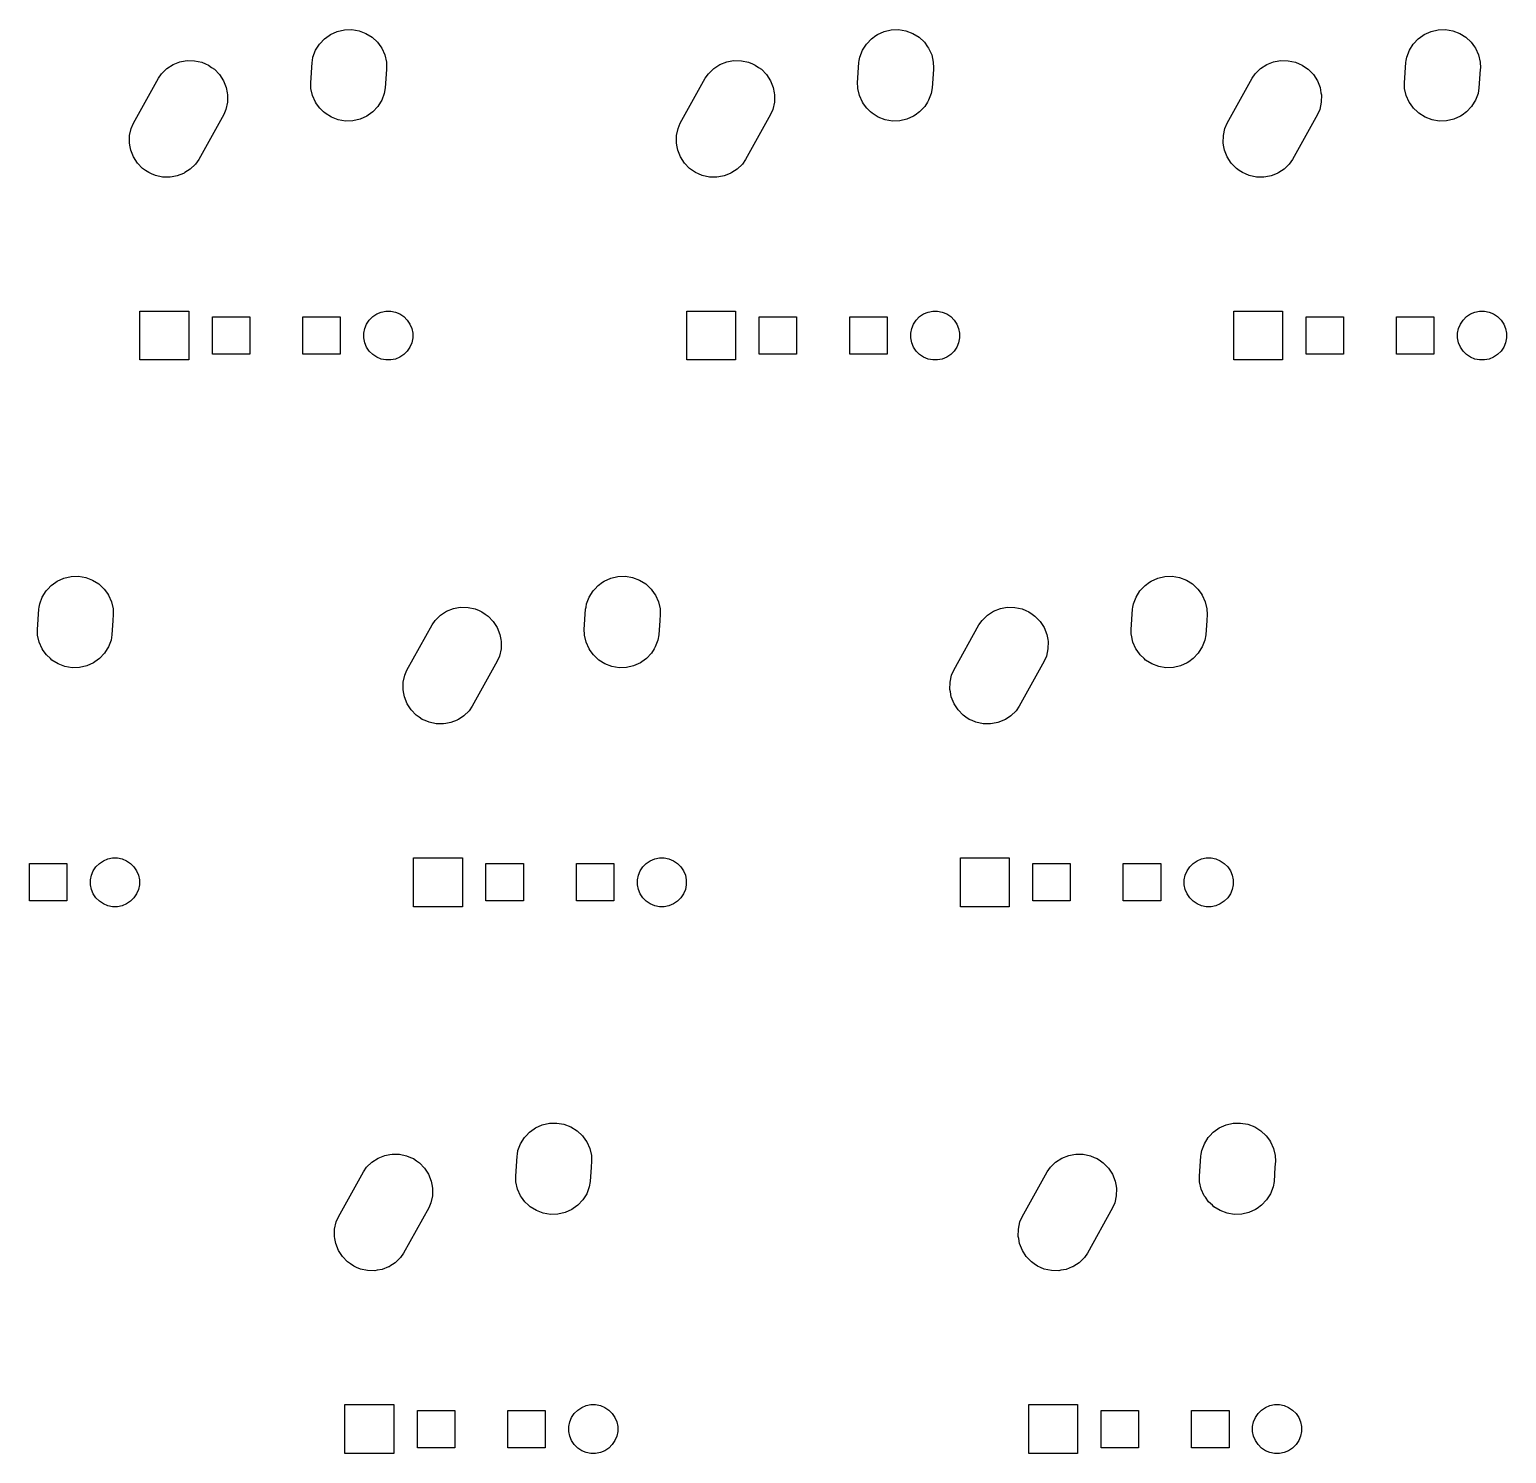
# Model space of a CAD drawing. Extents: x -4 to 377, y -2 to 110.
# Drawn here: x 239.8 to 291.2, y -1.9 to 47.8 of the extents above; entities that cross this region are included whole.
import ezdxf

# ---------------------------------------------------------------- set-up
doc = ezdxf.new("R2010")
doc.units = 0
doc.header["$MEASUREMENT"] = 0
doc.layers.add('BLACK', color=7, linetype='CONTINUOUS')

msp = doc.modelspace()

# ---------------------------------------------------------------- linework, layer by layer
at = {"layer": 'BLACK', "linetype": 'CONTINUOUS'}
for p, q in [((249.887, 47.261), (250.05, 47.4345)), ((250.05, 47.4345), (250.207, 47.5458)), ((250.207, 47.5458), (250.259, 47.5832)), ((250.259, 47.5832), (250.493, 47.6883)), ((250.493, 47.6883), (250.742, 47.7459)), ((250.493, 47.6883), (250.493, 47.6883)), ((250.742, 47.7459), (250.999, 47.7536)), ((250.999, 47.7536), (250.999, 47.7536)), ((250.999, 47.7536), (251.251, 47.7112)), ((251.251, 47.7112), (251.491, 47.6203)), ((251.491, 47.6203), (251.708, 47.4844)), ((251.708, 47.4844), (251.895, 47.3087)), ((268.937, 47.261), (269.1, 47.4345)), ((269.1, 47.4345), (269.257, 47.5458)), ((269.257, 47.5458), (269.309, 47.5832)), ((269.309, 47.5832), (269.543, 47.6883)), ((269.543, 47.6883), (269.792, 47.7459)), ((269.543, 47.6883), (269.543, 47.6883)), ((269.792, 47.7459), (270.049, 47.7536)), ((270.049, 47.7536), (270.049, 47.7536)), ((270.049, 47.7536), (270.301, 47.7112)), ((270.301, 47.7112), (270.541, 47.6203)), ((270.541, 47.6203), (270.758, 47.4844)), ((270.758, 47.4844), (270.945, 47.3087)), ((287.987, 47.261), (288.15, 47.4345)), ((288.15, 47.4345), (288.307, 47.5458)), ((288.307, 47.5458), (288.359, 47.5832)), ((288.359, 47.5832), (288.593, 47.6883)), ((288.593, 47.6883), (288.842, 47.7459)), ((288.593, 47.6883), (288.593, 47.6883)), ((288.842, 47.7459), (289.099, 47.7536)), ((289.099, 47.7536), (289.099, 47.7536)), ((289.099, 47.7536), (289.351, 47.7112)), ((289.351, 47.7112), (289.591, 47.6203)), ((289.591, 47.6203), (289.808, 47.4844)), ((289.808, 47.4844), (289.995, 47.3087)), ((249.648, 46.791), (249.739, 47.0306)), ((249.739, 47.0306), (249.875, 47.2479)), ((249.875, 47.2479), (249.887, 47.261)), ((251.895, 47.3087), (252.006, 47.1525)), ((252.006, 47.1525), (252.044, 47.1)), ((252.044, 47.1), (252.149, 46.8663)), ((252.149, 46.8663), (252.149, 46.8663)), ((252.149, 46.8663), (252.206, 46.6166)), ((268.698, 46.791), (268.789, 47.0306)), ((268.789, 47.0306), (268.925, 47.2479)), ((268.925, 47.2479), (268.937, 47.261)), ((270.945, 47.3087), (271.056, 47.1525)), ((271.056, 47.1525), (271.094, 47.1)), ((271.094, 47.1), (271.199, 46.8663)), ((271.199, 46.8663), (271.199, 46.8663)), ((271.199, 46.8663), (271.256, 46.6166)), ((287.748, 46.791), (287.839, 47.0306)), ((287.839, 47.0306), (287.975, 47.2479)), ((287.975, 47.2479), (287.987, 47.261)), ((289.995, 47.3087), (290.106, 47.1525)), ((290.106, 47.1525), (290.144, 47.1)), ((290.144, 47.1), (290.249, 46.8663)), ((290.249, 46.8663), (290.249, 46.8663)), ((290.249, 46.8663), (290.306, 46.6166)), ((244.373, 46.2155), (244.558, 46.3938)), ((244.558, 46.3938), (244.773, 46.5327)), ((244.773, 46.5327), (245.011, 46.6269)), ((245.011, 46.6269), (245.19, 46.6595)), ((245.19, 46.6595), (245.263, 46.6729)), ((245.263, 46.6729), (245.52, 46.6687)), ((245.52, 46.6687), (245.77, 46.6147)), ((245.77, 46.6147), (245.903, 46.5569)), ((245.903, 46.5569), (246.005, 46.5128)), ((246.005, 46.5128), (246.117, 46.4357)), ((246.117, 46.4357), (246.216, 46.367)), ((246.216, 46.367), (246.216, 46.367)), ((246.216, 46.367), (246.394, 46.1829)), ((249.568, 45.8954), (249.616, 46.6016)), ((249.616, 46.6016), (249.628, 46.6729)), ((249.628, 46.6729), (249.648, 46.791)), ((252.208, 46.3618), (252.164, 45.7184)), ((252.206, 46.6166), (252.212, 46.4246)), ((252.212, 46.4246), (252.208, 46.3618)), ((263.423, 46.2155), (263.608, 46.3938)), ((263.608, 46.3938), (263.823, 46.5327)), ((263.823, 46.5327), (264.061, 46.6269)), ((264.061, 46.6269), (264.24, 46.6595)), ((264.24, 46.6595), (264.313, 46.6729)), ((264.313, 46.6729), (264.57, 46.6687)), ((264.57, 46.6687), (264.82, 46.6147)), ((264.82, 46.6147), (264.953, 46.5569)), ((264.953, 46.5569), (265.055, 46.5128)), ((265.055, 46.5128), (265.167, 46.4357)), ((265.167, 46.4357), (265.266, 46.367)), ((265.266, 46.367), (265.266, 46.367)), ((265.266, 46.367), (265.444, 46.1829)), ((268.618, 45.8954), (268.666, 46.6016)), ((268.666, 46.6016), (268.678, 46.6729)), ((268.678, 46.6729), (268.698, 46.791)), ((271.258, 46.3618), (271.214, 45.7184)), ((271.256, 46.6166), (271.262, 46.4246)), ((271.262, 46.4246), (271.258, 46.3618)), ((282.473, 46.2155), (282.658, 46.3938)), ((282.658, 46.3938), (282.873, 46.5327)), ((282.873, 46.5327), (283.111, 46.6269)), ((283.111, 46.6269), (283.29, 46.6595)), ((283.29, 46.6595), (283.363, 46.6729)), ((283.363, 46.6729), (283.62, 46.6687)), ((283.62, 46.6687), (283.87, 46.6147)), ((283.87, 46.6147), (284.003, 46.5569)), ((284.003, 46.5569), (284.105, 46.5128)), ((284.105, 46.5128), (284.217, 46.4357)), ((284.217, 46.4357), (284.316, 46.367)), ((284.316, 46.367), (284.316, 46.367)), ((284.316, 46.367), (284.494, 46.1829)), ((287.668, 45.8954), (287.716, 46.6016)), ((287.716, 46.6016), (287.728, 46.6729)), ((287.728, 46.6729), (287.748, 46.791)), ((290.308, 46.3618), (290.264, 45.7184)), ((290.306, 46.6166), (290.312, 46.4246)), ((290.312, 46.4246), (290.308, 46.3618)), ((243.391, 44.4859), (244.264, 46.0575)), ((244.264, 46.0575), (244.373, 46.2155)), ((244.373, 46.2155), (244.373, 46.2155)), ((246.394, 46.1829), (246.533, 45.9675)), ((246.533, 45.9675), (246.627, 45.7292)), ((249.573, 45.7292), (249.568, 45.8954)), ((262.441, 44.4859), (263.314, 46.0575)), ((263.314, 46.0575), (263.423, 46.2155)), ((263.423, 46.2155), (263.423, 46.2155)), ((265.444, 46.1829), (265.583, 45.9675)), ((265.583, 45.9675), (265.677, 45.7292)), ((268.623, 45.7292), (268.618, 45.8954)), ((281.491, 44.4859), (282.364, 46.0575)), ((282.364, 46.0575), (282.473, 46.2155)), ((282.473, 46.2155), (282.473, 46.2155)), ((284.494, 46.1829), (284.633, 45.9675)), ((284.633, 45.9675), (284.727, 45.7292)), ((287.673, 45.7292), (287.668, 45.8954)), ((246.627, 45.7292), (246.66, 45.5502)), ((246.66, 45.5502), (246.673, 45.4771)), ((246.673, 45.4771), (246.669, 45.2208)), ((249.574, 45.7034), (249.573, 45.7292)), ((249.631, 45.4537), (249.574, 45.7034)), ((249.736, 45.22), (249.631, 45.4537)), ((252.041, 45.2894), (251.998, 45.22)), ((252.132, 45.529), (252.041, 45.2894)), ((252.164, 45.7184), (252.132, 45.529)), ((265.677, 45.7292), (265.71, 45.5502)), ((265.71, 45.5502), (265.723, 45.4771)), ((265.723, 45.4771), (265.719, 45.2208)), ((268.624, 45.7034), (268.623, 45.7292)), ((268.681, 45.4537), (268.624, 45.7034)), ((268.786, 45.22), (268.681, 45.4537)), ((271.091, 45.2894), (271.048, 45.22)), ((271.182, 45.529), (271.091, 45.2894)), ((271.214, 45.7184), (271.182, 45.529)), ((284.727, 45.7292), (284.76, 45.5502)), ((284.76, 45.5502), (284.773, 45.4771)), ((284.773, 45.4771), (284.769, 45.2208)), ((287.674, 45.7034), (287.673, 45.7292)), ((287.731, 45.4537), (287.674, 45.7034)), ((287.836, 45.22), (287.731, 45.4537)), ((290.141, 45.2894), (290.098, 45.22)), ((290.232, 45.529), (290.141, 45.2894)), ((290.264, 45.7184), (290.232, 45.529)), ((246.539, 44.7941), (245.666, 43.2225)), ((246.615, 44.9703), (246.539, 44.7941)), ((246.669, 45.2208), (246.615, 44.9703)), ((249.774, 45.1675), (249.736, 45.22)), ((249.885, 45.0113), (249.774, 45.1675)), ((250.019, 44.8855), (249.885, 45.0113)), ((250.072, 44.8356), (250.019, 44.8855)), ((250.289, 44.6997), (250.072, 44.8356)), ((251.573, 44.7742), (251.521, 44.7368)), ((251.73, 44.8855), (251.573, 44.7742)), ((251.905, 45.0721), (251.73, 44.8855)), ((251.998, 45.22), (251.905, 45.0721)), ((265.589, 44.7941), (264.716, 43.2225)), ((265.665, 44.9703), (265.589, 44.7941)), ((265.719, 45.2208), (265.665, 44.9703)), ((268.824, 45.1675), (268.786, 45.22)), ((268.935, 45.0113), (268.824, 45.1675)), ((269.069, 44.8855), (268.935, 45.0113)), ((269.122, 44.8356), (269.069, 44.8855)), ((269.339, 44.6997), (269.122, 44.8356)), ((270.623, 44.7742), (270.571, 44.7368)), ((270.78, 44.8855), (270.623, 44.7742)), ((270.955, 45.0721), (270.78, 44.8855)), ((271.048, 45.22), (270.955, 45.0721)), ((284.639, 44.7941), (283.766, 43.2225)), ((284.715, 44.9703), (284.639, 44.7941)), ((284.769, 45.2208), (284.715, 44.9703)), ((287.874, 45.1675), (287.836, 45.22)), ((287.985, 45.0113), (287.874, 45.1675)), ((288.119, 44.8855), (287.985, 45.0113)), ((288.172, 44.8356), (288.119, 44.8855)), ((288.389, 44.6997), (288.172, 44.8356)), ((289.673, 44.7742), (289.621, 44.7368)), ((289.83, 44.8855), (289.673, 44.7742)), ((290.005, 45.0721), (289.83, 44.8855)), ((290.098, 45.22), (290.005, 45.0721)), ((243.261, 44.0592), (243.315, 44.3097)), ((243.315, 44.3097), (243.391, 44.4859)), ((250.529, 44.6088), (250.289, 44.6997)), ((250.781, 44.5664), (250.529, 44.6088)), ((251.038, 44.5741), (250.781, 44.5664)), ((250.781, 44.5664), (250.781, 44.5664)), ((251.287, 44.6317), (251.038, 44.5741)), ((251.521, 44.7368), (251.287, 44.6317)), ((251.287, 44.6317), (251.287, 44.6317)), ((262.311, 44.0592), (262.365, 44.3097)), ((262.365, 44.3097), (262.441, 44.4859)), ((269.579, 44.6088), (269.339, 44.6997)), ((269.831, 44.5664), (269.579, 44.6088)), ((270.088, 44.5741), (269.831, 44.5664)), ((269.831, 44.5664), (269.831, 44.5664)), ((270.337, 44.6317), (270.088, 44.5741)), ((270.571, 44.7368), (270.337, 44.6317)), ((270.337, 44.6317), (270.337, 44.6317)), ((281.361, 44.0592), (281.415, 44.3097)), ((281.415, 44.3097), (281.491, 44.4859)), ((288.629, 44.6088), (288.389, 44.6997)), ((288.881, 44.5664), (288.629, 44.6088)), ((289.138, 44.5741), (288.881, 44.5664)), ((288.881, 44.5664), (288.881, 44.5664)), ((289.387, 44.6317), (289.138, 44.5741)), ((289.621, 44.7368), (289.387, 44.6317)), ((289.387, 44.6317), (289.387, 44.6317)), ((243.257, 43.8029), (243.261, 44.0592)), ((243.27, 43.7298), (243.257, 43.8029)), ((262.307, 43.8029), (262.311, 44.0592)), ((262.32, 43.7298), (262.307, 43.8029)), ((281.357, 43.8029), (281.361, 44.0592)), ((281.37, 43.7298), (281.357, 43.8029)), ((243.303, 43.5508), (243.27, 43.7298)), ((243.397, 43.3125), (243.303, 43.5508)), ((243.536, 43.0971), (243.397, 43.3125)), ((245.666, 43.2225), (245.557, 43.0645)), ((262.353, 43.5508), (262.32, 43.7298)), ((262.447, 43.3125), (262.353, 43.5508)), ((262.586, 43.0971), (262.447, 43.3125)), ((264.716, 43.2225), (264.607, 43.0645)), ((281.403, 43.5508), (281.37, 43.7298)), ((281.497, 43.3125), (281.403, 43.5508)), ((281.636, 43.0971), (281.497, 43.3125)), ((283.766, 43.2225), (283.657, 43.0645)), ((243.714, 42.913), (243.536, 43.0971)), ((243.813, 42.8443), (243.714, 42.913)), ((243.714, 42.913), (243.714, 42.913)), ((243.925, 42.7672), (243.813, 42.8443)), ((244.027, 42.7231), (243.925, 42.7672)), ((244.16, 42.6653), (244.027, 42.7231)), ((245.135, 42.7384), (244.919, 42.6531)), ((245.157, 42.7473), (245.135, 42.7384)), ((245.188, 42.7672), (245.157, 42.7473)), ((245.372, 42.8862), (245.188, 42.7672)), ((245.557, 43.0645), (245.372, 42.8862)), ((245.557, 43.0645), (245.557, 43.0645)), ((262.764, 42.913), (262.586, 43.0971)), ((262.863, 42.8443), (262.764, 42.913)), ((262.764, 42.913), (262.764, 42.913)), ((262.975, 42.7672), (262.863, 42.8443)), ((263.077, 42.7231), (262.975, 42.7672)), ((263.21, 42.6653), (263.077, 42.7231)), ((264.185, 42.7384), (263.969, 42.6531)), ((264.207, 42.7473), (264.185, 42.7384)), ((264.238, 42.7672), (264.207, 42.7473)), ((264.422, 42.8862), (264.238, 42.7672)), ((264.607, 43.0645), (264.422, 42.8862)), ((264.607, 43.0645), (264.607, 43.0645)), ((281.814, 42.913), (281.636, 43.0971)), ((281.913, 42.8443), (281.814, 42.913)), ((281.814, 42.913), (281.814, 42.913)), ((282.025, 42.7672), (281.913, 42.8443)), ((282.127, 42.7231), (282.025, 42.7672)), ((282.26, 42.6653), (282.127, 42.7231)), ((283.235, 42.7384), (283.019, 42.6531)), ((283.257, 42.7473), (283.235, 42.7384)), ((283.288, 42.7672), (283.257, 42.7473)), ((283.472, 42.8862), (283.288, 42.7672)), ((283.657, 43.0645), (283.472, 42.8862)), ((283.657, 43.0645), (283.657, 43.0645)), ((244.41, 42.6113), (244.16, 42.6653)), ((244.667, 42.6071), (244.41, 42.6113)), ((244.74, 42.6205), (244.667, 42.6071)), ((244.919, 42.6531), (244.74, 42.6205)), ((263.46, 42.6113), (263.21, 42.6653)), ((263.717, 42.6071), (263.46, 42.6113)), ((263.79, 42.6205), (263.717, 42.6071)), ((263.969, 42.6531), (263.79, 42.6205)), ((282.51, 42.6113), (282.26, 42.6653)), ((282.767, 42.6071), (282.51, 42.6113)), ((282.84, 42.6205), (282.767, 42.6071)), ((283.019, 42.6531), (282.84, 42.6205)), ((243.619, 36.239), (243.619, 37.941)), ((243.619, 37.941), (245.321, 37.941)), ((245.321, 37.941), (245.321, 36.239)), ((246.144, 36.439), (246.144, 37.741)), ((246.144, 37.741), (247.446, 37.741)), ((247.446, 37.741), (247.446, 36.439)), ((249.294, 36.439), (249.294, 37.741)), ((249.294, 37.741), (250.596, 37.741)), ((250.596, 37.741), (250.596, 36.439)), ((251.516, 37.4931), (251.609, 37.6325)), ((251.609, 37.6325), (251.728, 37.751)), ((251.728, 37.751), (251.867, 37.8441)), ((251.867, 37.8441), (252.022, 37.9083)), ((252.022, 37.9083), (252.186, 37.941)), ((252.186, 37.941), (252.354, 37.941)), ((252.354, 37.941), (252.518, 37.9083)), ((252.518, 37.9083), (252.673, 37.8441)), ((252.673, 37.8441), (252.812, 37.751)), ((252.812, 37.751), (252.931, 37.6325)), ((252.931, 37.6325), (253.024, 37.4931)), ((262.669, 36.239), (262.669, 37.941)), ((262.669, 37.941), (264.371, 37.941)), ((264.371, 37.941), (264.371, 36.239)), ((265.194, 36.439), (265.194, 37.741)), ((265.194, 37.741), (266.496, 37.741)), ((266.496, 37.741), (266.496, 36.439)), ((268.344, 36.439), (268.344, 37.741)), ((268.344, 37.741), (269.646, 37.741)), ((269.646, 37.741), (269.646, 36.439)), ((270.566, 37.4931), (270.659, 37.6325)), ((270.659, 37.6325), (270.778, 37.751)), ((270.778, 37.751), (270.917, 37.8441)), ((270.917, 37.8441), (271.072, 37.9083)), ((271.072, 37.9083), (271.236, 37.941)), ((271.236, 37.941), (271.404, 37.941)), ((271.404, 37.941), (271.568, 37.9083)), ((271.568, 37.9083), (271.723, 37.8441)), ((271.723, 37.8441), (271.862, 37.751)), ((271.862, 37.751), (271.981, 37.6325)), ((271.981, 37.6325), (272.074, 37.4931)), ((281.719, 36.239), (281.719, 37.941)), ((281.719, 37.941), (283.421, 37.941)), ((283.421, 37.941), (283.421, 36.239)), ((284.244, 36.439), (284.244, 37.741)), ((284.244, 37.741), (285.546, 37.741)), ((285.546, 37.741), (285.546, 36.439)), ((287.394, 36.439), (287.394, 37.741)), ((287.394, 37.741), (288.696, 37.741)), ((288.696, 37.741), (288.696, 36.439)), ((289.616, 37.4931), (289.709, 37.6325)), ((289.709, 37.6325), (289.828, 37.751)), ((289.828, 37.751), (289.967, 37.8441)), ((289.967, 37.8441), (290.122, 37.9083)), ((290.122, 37.9083), (290.286, 37.941)), ((290.286, 37.941), (290.454, 37.941)), ((290.454, 37.941), (290.618, 37.9083)), ((290.618, 37.9083), (290.773, 37.8441)), ((290.773, 37.8441), (290.912, 37.751)), ((290.912, 37.751), (291.031, 37.6325)), ((291.031, 37.6325), (291.124, 37.4931)), ((251.419, 37.1738), (251.452, 37.3382)), ((251.419, 37.0062), (251.419, 37.1738)), ((251.452, 37.3382), (251.516, 37.4931)), ((253.024, 37.4931), (253.088, 37.3382)), ((253.088, 37.3382), (253.121, 37.1738)), ((253.121, 37.1738), (253.121, 37.0062)), ((270.469, 37.1738), (270.502, 37.3382)), ((270.469, 37.0062), (270.469, 37.1738)), ((270.502, 37.3382), (270.566, 37.4931)), ((272.074, 37.4931), (272.138, 37.3382)), ((272.138, 37.3382), (272.171, 37.1738)), ((272.171, 37.1738), (272.171, 37.0062)), ((289.519, 37.1738), (289.552, 37.3382)), ((289.519, 37.0062), (289.519, 37.1738)), ((289.552, 37.3382), (289.616, 37.4931)), ((291.124, 37.4931), (291.188, 37.3382)), ((291.188, 37.3382), (291.221, 37.1738)), ((291.221, 37.1738), (291.221, 37.0062)), ((251.452, 36.8418), (251.419, 37.0062)), ((251.516, 36.6869), (251.452, 36.8418)), ((251.609, 36.5475), (251.516, 36.6869)), ((251.728, 36.429), (251.609, 36.5475)), ((252.931, 36.5475), (252.812, 36.429)), ((253.024, 36.6869), (252.931, 36.5475)), ((253.088, 36.8418), (253.024, 36.6869)), ((253.121, 37.0062), (253.088, 36.8418)), ((270.502, 36.8418), (270.469, 37.0062)), ((270.566, 36.6869), (270.502, 36.8418)), ((270.659, 36.5475), (270.566, 36.6869)), ((270.778, 36.429), (270.659, 36.5475)), ((271.981, 36.5475), (271.862, 36.429)), ((272.074, 36.6869), (271.981, 36.5475)), ((272.138, 36.8418), (272.074, 36.6869)), ((272.171, 37.0062), (272.138, 36.8418)), ((289.552, 36.8418), (289.519, 37.0062)), ((289.616, 36.6869), (289.552, 36.8418)), ((289.709, 36.5475), (289.616, 36.6869)), ((289.828, 36.429), (289.709, 36.5475)), ((291.031, 36.5475), (290.912, 36.429)), ((291.124, 36.6869), (291.031, 36.5475)), ((291.188, 36.8418), (291.124, 36.6869)), ((291.221, 37.0062), (291.188, 36.8418)), ((245.321, 36.239), (243.619, 36.239)), ((247.446, 36.439), (246.144, 36.439)), ((250.596, 36.439), (249.294, 36.439)), ((251.867, 36.3359), (251.728, 36.429)), ((252.022, 36.2717), (251.867, 36.3359)), ((252.186, 36.239), (252.022, 36.2717)), ((252.354, 36.239), (252.186, 36.239)), ((252.518, 36.2717), (252.354, 36.239)), ((252.673, 36.3359), (252.518, 36.2717)), ((252.812, 36.429), (252.673, 36.3359)), ((264.371, 36.239), (262.669, 36.239)), ((266.496, 36.439), (265.194, 36.439)), ((269.646, 36.439), (268.344, 36.439)), ((270.917, 36.3359), (270.778, 36.429)), ((271.072, 36.2717), (270.917, 36.3359)), ((271.236, 36.239), (271.072, 36.2717)), ((271.404, 36.239), (271.236, 36.239)), ((271.568, 36.2717), (271.404, 36.239)), ((271.723, 36.3359), (271.568, 36.2717)), ((271.862, 36.429), (271.723, 36.3359)), ((283.421, 36.239), (281.719, 36.239)), ((285.546, 36.439), (284.244, 36.439)), ((288.696, 36.439), (287.394, 36.439)), ((289.967, 36.3359), (289.828, 36.429)), ((290.122, 36.2717), (289.967, 36.3359)), ((290.286, 36.239), (290.122, 36.2717)), ((290.454, 36.239), (290.286, 36.239)), ((290.618, 36.2717), (290.454, 36.239)), ((290.773, 36.3359), (290.618, 36.2717)), ((290.912, 36.429), (290.773, 36.3359)), ((240.412, 28.2587), (240.53, 28.3845)), ((240.53, 28.3845), (240.687, 28.4958)), ((240.687, 28.4958), (240.739, 28.5332)), ((240.739, 28.5332), (240.973, 28.6383)), ((240.973, 28.6383), (241.222, 28.6959)), ((240.973, 28.6383), (240.973, 28.6383)), ((241.222, 28.6959), (241.479, 28.7036)), ((241.479, 28.7036), (241.479, 28.7036)), ((241.479, 28.7036), (241.731, 28.6612)), ((241.731, 28.6612), (241.971, 28.5703)), ((241.971, 28.5703), (242.188, 28.4344)), ((242.188, 28.4344), (242.375, 28.2587)), ((259.462, 28.2587), (259.58, 28.3845)), ((259.58, 28.3845), (259.737, 28.4958)), ((259.737, 28.4958), (259.789, 28.5332)), ((259.789, 28.5332), (260.023, 28.6383)), ((260.023, 28.6383), (260.272, 28.6959)), ((260.023, 28.6383), (260.023, 28.6383)), ((260.272, 28.6959), (260.529, 28.7036)), ((260.529, 28.7036), (260.529, 28.7036)), ((260.529, 28.7036), (260.781, 28.6612)), ((260.781, 28.6612), (261.021, 28.5703)), ((261.021, 28.5703), (261.238, 28.4344)), ((261.238, 28.4344), (261.425, 28.2587)), ((278.512, 28.2587), (278.63, 28.3845)), ((278.63, 28.3845), (278.787, 28.4958)), ((278.787, 28.4958), (278.839, 28.5332)), ((278.839, 28.5332), (279.073, 28.6383)), ((279.073, 28.6383), (279.322, 28.6959)), ((279.073, 28.6383), (279.073, 28.6383)), ((279.322, 28.6959), (279.579, 28.7036)), ((279.579, 28.7036), (279.579, 28.7036)), ((279.579, 28.7036), (279.831, 28.6612)), ((279.831, 28.6612), (280.071, 28.5703)), ((280.071, 28.5703), (280.288, 28.4344)), ((280.288, 28.4344), (280.475, 28.2587)), ((240.128, 27.741), (240.219, 27.9806)), ((240.219, 27.9806), (240.355, 28.1979)), ((240.355, 28.1979), (240.412, 28.2587)), ((242.375, 28.2587), (242.486, 28.1024)), ((242.486, 28.1024), (242.524, 28.05)), ((242.524, 28.05), (242.629, 27.8163)), ((242.629, 27.8163), (242.629, 27.8163)), ((242.629, 27.8163), (242.686, 27.5666)), ((259.178, 27.741), (259.269, 27.9806)), ((259.269, 27.9806), (259.405, 28.1979)), ((259.405, 28.1979), (259.462, 28.2587)), ((261.425, 28.2587), (261.536, 28.1024)), ((261.536, 28.1024), (261.574, 28.05)), ((261.574, 28.05), (261.679, 27.8163)), ((261.679, 27.8163), (261.679, 27.8163)), ((261.679, 27.8163), (261.736, 27.5666)), ((278.228, 27.741), (278.319, 27.9806)), ((278.319, 27.9806), (278.455, 28.1979)), ((278.455, 28.1979), (278.512, 28.2587)), ((280.475, 28.2587), (280.586, 28.1024)), ((280.586, 28.1024), (280.624, 28.05)), ((280.624, 28.05), (280.729, 27.8163)), ((280.729, 27.8163), (280.729, 27.8163)), ((280.729, 27.8163), (280.786, 27.5666)), ((240.048, 26.8454), (240.096, 27.5516)), ((240.096, 27.5516), (240.108, 27.6229)), ((240.108, 27.6229), (240.128, 27.741)), ((242.692, 27.3746), (242.678, 27.1655)), ((242.686, 27.5666), (242.692, 27.3746)), ((253.903, 27.1655), (254.088, 27.3438)), ((254.088, 27.3438), (254.303, 27.4827)), ((254.303, 27.4827), (254.541, 27.5769)), ((254.541, 27.5769), (254.72, 27.6095)), ((254.72, 27.6095), (254.793, 27.6229)), ((254.793, 27.6229), (255.05, 27.6187)), ((255.05, 27.6187), (255.3, 27.5647)), ((255.3, 27.5647), (255.433, 27.5069)), ((255.433, 27.5069), (255.535, 27.4628)), ((255.535, 27.4628), (255.647, 27.3857)), ((255.647, 27.3857), (255.746, 27.317)), ((255.746, 27.317), (255.746, 27.317)), ((255.746, 27.317), (255.924, 27.1329)), ((259.098, 26.8454), (259.146, 27.5516)), ((259.146, 27.5516), (259.158, 27.6229)), ((259.158, 27.6229), (259.178, 27.741)), ((261.742, 27.3746), (261.728, 27.1655)), ((261.736, 27.5666), (261.742, 27.3746)), ((272.953, 27.1655), (273.138, 27.3438)), ((273.138, 27.3438), (273.353, 27.4827)), ((273.353, 27.4827), (273.591, 27.5769)), ((273.591, 27.5769), (273.77, 27.6095)), ((273.77, 27.6095), (273.843, 27.6229)), ((273.843, 27.6229), (274.1, 27.6187)), ((274.1, 27.6187), (274.35, 27.5647)), ((274.35, 27.5647), (274.483, 27.5069)), ((274.483, 27.5069), (274.585, 27.4628)), ((274.585, 27.4628), (274.697, 27.3857)), ((274.697, 27.3857), (274.796, 27.317)), ((274.796, 27.317), (274.796, 27.317)), ((274.796, 27.317), (274.974, 27.1329)), ((278.148, 26.8454), (278.196, 27.5516)), ((278.196, 27.5516), (278.208, 27.6229)), ((278.208, 27.6229), (278.228, 27.741)), ((280.792, 27.3746), (280.778, 27.1655)), ((280.786, 27.5666), (280.792, 27.3746)), ((240.053, 26.6792), (240.048, 26.8454)), ((242.678, 27.1655), (242.644, 26.6684)), ((252.921, 25.4359), (253.794, 27.0075)), ((253.794, 27.0075), (253.903, 27.1655)), ((253.903, 27.1655), (253.903, 27.1655)), ((255.924, 27.1329), (256.063, 26.9175)), ((256.063, 26.9175), (256.157, 26.6792)), ((259.103, 26.6792), (259.098, 26.8454)), ((261.728, 27.1655), (261.694, 26.6684)), ((271.971, 25.4359), (272.844, 27.0075)), ((272.844, 27.0075), (272.953, 27.1655)), ((272.953, 27.1655), (272.953, 27.1655)), ((274.974, 27.1329), (275.113, 26.9175)), ((275.113, 26.9175), (275.207, 26.6792)), ((278.153, 26.6792), (278.148, 26.8454)), ((280.778, 27.1655), (280.744, 26.6684)), ((240.054, 26.6534), (240.053, 26.6792)), ((240.111, 26.4037), (240.054, 26.6534)), ((240.216, 26.17), (240.111, 26.4037)), ((242.521, 26.2394), (242.478, 26.17)), ((242.612, 26.479), (242.521, 26.2394)), ((242.644, 26.6684), (242.612, 26.479)), ((256.157, 26.6792), (256.19, 26.5002)), ((256.19, 26.5002), (256.203, 26.4271)), ((256.203, 26.4271), (256.199, 26.1708)), ((259.104, 26.6534), (259.103, 26.6792)), ((259.161, 26.4037), (259.104, 26.6534)), ((259.266, 26.17), (259.161, 26.4037)), ((261.571, 26.2394), (261.528, 26.17)), ((261.662, 26.479), (261.571, 26.2394)), ((261.694, 26.6684), (261.662, 26.479)), ((275.207, 26.6792), (275.24, 26.5002)), ((275.24, 26.5002), (275.253, 26.4271)), ((275.253, 26.4271), (275.249, 26.1708)), ((278.154, 26.6534), (278.153, 26.6792)), ((278.211, 26.4037), (278.154, 26.6534)), ((278.316, 26.17), (278.211, 26.4037)), ((280.621, 26.2394), (280.578, 26.17)), ((280.712, 26.479), (280.621, 26.2394)), ((280.744, 26.6684), (280.712, 26.479)), ((240.254, 26.1175), (240.216, 26.17)), ((240.365, 25.9613), (240.254, 26.1175)), ((240.499, 25.8355), (240.365, 25.9613)), ((240.552, 25.7856), (240.499, 25.8355)), ((240.769, 25.6497), (240.552, 25.7856)), ((242.053, 25.7242), (242.001, 25.6868)), ((242.21, 25.8355), (242.053, 25.7242)), ((242.385, 26.0221), (242.21, 25.8355)), ((242.478, 26.17), (242.385, 26.0221)), ((256.069, 25.7441), (255.196, 24.1725)), ((256.145, 25.9203), (256.069, 25.7441)), ((256.199, 26.1708), (256.145, 25.9203)), ((259.304, 26.1175), (259.266, 26.17)), ((259.415, 25.9613), (259.304, 26.1175)), ((259.549, 25.8355), (259.415, 25.9613)), ((259.602, 25.7856), (259.549, 25.8355)), ((259.819, 25.6497), (259.602, 25.7856)), ((261.103, 25.7242), (261.051, 25.6868)), ((261.26, 25.8355), (261.103, 25.7242)), ((261.435, 26.0221), (261.26, 25.8355)), ((261.528, 26.17), (261.435, 26.0221)), ((275.119, 25.7441), (274.246, 24.1725)), ((275.195, 25.9203), (275.119, 25.7441)), ((275.249, 26.1708), (275.195, 25.9203)), ((278.354, 26.1175), (278.316, 26.17)), ((278.465, 25.9613), (278.354, 26.1175)), ((278.599, 25.8355), (278.465, 25.9613)), ((278.652, 25.7856), (278.599, 25.8355)), ((278.869, 25.6497), (278.652, 25.7856)), ((280.153, 25.7242), (280.101, 25.6868)), ((280.31, 25.8355), (280.153, 25.7242)), ((280.485, 26.0221), (280.31, 25.8355)), ((280.578, 26.17), (280.485, 26.0221)), ((241.009, 25.5588), (240.769, 25.6497)), ((241.261, 25.5164), (241.009, 25.5588)), ((241.518, 25.5241), (241.261, 25.5164)), ((241.261, 25.5164), (241.261, 25.5164)), ((241.767, 25.5817), (241.518, 25.5241)), ((242.001, 25.6868), (241.767, 25.5817)), ((241.767, 25.5817), (241.767, 25.5817)), ((252.791, 25.0092), (252.845, 25.2597)), ((252.845, 25.2597), (252.921, 25.4359)), ((260.059, 25.5588), (259.819, 25.6497)), ((260.311, 25.5164), (260.059, 25.5588)), ((260.568, 25.5241), (260.311, 25.5164)), ((260.311, 25.5164), (260.311, 25.5164)), ((260.817, 25.5817), (260.568, 25.5241)), ((261.051, 25.6868), (260.817, 25.5817)), ((260.817, 25.5817), (260.817, 25.5817)), ((271.841, 25.0092), (271.895, 25.2597)), ((271.895, 25.2597), (271.971, 25.4359)), ((279.109, 25.5588), (278.869, 25.6497)), ((279.361, 25.5164), (279.109, 25.5588)), ((279.618, 25.5241), (279.361, 25.5164)), ((279.361, 25.5164), (279.361, 25.5164)), ((279.867, 25.5817), (279.618, 25.5241)), ((280.101, 25.6868), (279.867, 25.5817)), ((279.867, 25.5817), (279.867, 25.5817)), ((252.787, 24.7529), (252.791, 25.0092)), ((252.8, 24.6798), (252.787, 24.7529)), ((271.837, 24.7529), (271.841, 25.0092)), ((271.85, 24.6798), (271.837, 24.7529)), ((252.833, 24.5008), (252.8, 24.6798)), ((252.927, 24.2625), (252.833, 24.5008)), ((253.066, 24.0471), (252.927, 24.2625)), ((271.883, 24.5008), (271.85, 24.6798)), ((271.977, 24.2625), (271.883, 24.5008)), ((272.116, 24.0471), (271.977, 24.2625)), ((253.244, 23.863), (253.066, 24.0471)), ((253.343, 23.7943), (253.244, 23.863)), ((253.244, 23.863), (253.244, 23.863)), ((253.455, 23.7172), (253.343, 23.7943)), ((253.557, 23.6731), (253.455, 23.7172)), ((253.69, 23.6153), (253.557, 23.6731)), ((254.665, 23.6884), (254.449, 23.6031)), ((254.687, 23.6973), (254.665, 23.6884)), ((254.718, 23.7172), (254.687, 23.6973)), ((254.902, 23.8362), (254.718, 23.7172)), ((255.087, 24.0145), (254.902, 23.8362)), ((255.196, 24.1725), (255.087, 24.0145)), ((255.087, 24.0145), (255.087, 24.0145)), ((272.294, 23.863), (272.116, 24.0471)), ((272.393, 23.7943), (272.294, 23.863)), ((272.294, 23.863), (272.294, 23.863)), ((272.505, 23.7172), (272.393, 23.7943)), ((272.607, 23.6731), (272.505, 23.7172)), ((272.74, 23.6153), (272.607, 23.6731)), ((273.715, 23.6884), (273.499, 23.6031)), ((273.737, 23.6973), (273.715, 23.6884)), ((273.768, 23.7172), (273.737, 23.6973)), ((273.952, 23.8362), (273.768, 23.7172)), ((274.137, 24.0145), (273.952, 23.8362)), ((274.246, 24.1725), (274.137, 24.0145)), ((274.137, 24.0145), (274.137, 24.0145)), ((253.94, 23.5613), (253.69, 23.6153)), ((254.197, 23.5571), (253.94, 23.5613)), ((254.27, 23.5705), (254.197, 23.5571)), ((254.449, 23.6031), (254.27, 23.5705)), ((272.99, 23.5613), (272.74, 23.6153)), ((273.247, 23.5571), (272.99, 23.5613)), ((273.32, 23.5705), (273.247, 23.5571)), ((273.499, 23.6031), (273.32, 23.5705)), ((239.774, 17.389), (239.774, 18.691)), ((239.774, 18.691), (241.076, 18.691)), ((241.076, 18.691), (241.076, 17.389)), ((241.996, 18.4431), (242.089, 18.5825)), ((242.089, 18.5825), (242.208, 18.701)), ((242.208, 18.701), (242.347, 18.7941)), ((242.347, 18.7941), (242.502, 18.8583)), ((242.502, 18.8583), (242.666, 18.891)), ((242.666, 18.891), (242.834, 18.891)), ((242.834, 18.891), (242.998, 18.8583)), ((242.998, 18.8583), (243.153, 18.7941)), ((243.153, 18.7941), (243.292, 18.701)), ((243.292, 18.701), (243.411, 18.5825)), ((243.411, 18.5825), (243.504, 18.4431)), ((253.149, 17.189), (253.149, 18.891)), ((253.149, 18.891), (254.851, 18.891)), ((254.851, 18.891), (254.851, 17.189)), ((255.674, 17.389), (255.674, 18.691)), ((255.674, 18.691), (256.976, 18.691)), ((256.976, 18.691), (256.976, 17.389)), ((258.824, 17.389), (258.824, 18.691)), ((258.824, 18.691), (260.126, 18.691)), ((260.126, 18.691), (260.126, 17.389)), ((261.046, 18.4431), (261.139, 18.5825)), ((261.139, 18.5825), (261.258, 18.701)), ((261.258, 18.701), (261.397, 18.7941)), ((261.397, 18.7941), (261.552, 18.8583)), ((261.552, 18.8583), (261.716, 18.891)), ((261.716, 18.891), (261.884, 18.891)), ((261.884, 18.891), (262.048, 18.8583)), ((262.048, 18.8583), (262.203, 18.7941)), ((262.203, 18.7941), (262.342, 18.701)), ((262.342, 18.701), (262.461, 18.5825)), ((262.461, 18.5825), (262.554, 18.4431)), ((272.199, 17.189), (272.199, 18.891)), ((272.199, 18.891), (273.901, 18.891)), ((273.901, 18.891), (273.901, 17.189)), ((274.724, 17.389), (274.724, 18.691)), ((274.724, 18.691), (276.026, 18.691)), ((276.026, 18.691), (276.026, 17.389)), ((277.874, 17.389), (277.874, 18.691)), ((277.874, 18.691), (279.176, 18.691)), ((279.176, 18.691), (279.176, 17.389)), ((280.096, 18.4431), (280.189, 18.5825)), ((280.189, 18.5825), (280.308, 18.701)), ((280.308, 18.701), (280.447, 18.7941)), ((280.447, 18.7941), (280.602, 18.8583)), ((280.602, 18.8583), (280.766, 18.891)), ((280.766, 18.891), (280.934, 18.891)), ((280.934, 18.891), (281.098, 18.8583)), ((281.098, 18.8583), (281.253, 18.7941)), ((281.253, 18.7941), (281.392, 18.701)), ((281.392, 18.701), (281.511, 18.5825)), ((281.511, 18.5825), (281.604, 18.4431)), ((241.899, 18.1238), (241.932, 18.2882)), ((241.899, 17.9562), (241.899, 18.1238)), ((241.932, 18.2882), (241.996, 18.4431)), ((243.504, 18.4431), (243.568, 18.2882)), ((243.568, 18.2882), (243.601, 18.1238)), ((243.601, 18.1238), (243.601, 17.9562)), ((260.949, 18.1238), (260.982, 18.2882)), ((260.949, 17.9562), (260.949, 18.1238)), ((260.982, 18.2882), (261.046, 18.4431)), ((262.554, 18.4431), (262.618, 18.2882)), ((262.618, 18.2882), (262.651, 18.1238)), ((262.651, 18.1238), (262.651, 17.9562)), ((279.999, 18.1238), (280.032, 18.2882)), ((279.999, 17.9562), (279.999, 18.1238)), ((280.032, 18.2882), (280.096, 18.4431)), ((281.604, 18.4431), (281.668, 18.2882)), ((281.668, 18.2882), (281.701, 18.1238)), ((281.701, 18.1238), (281.701, 17.9562)), ((241.932, 17.7918), (241.899, 17.9562)), ((241.996, 17.6369), (241.932, 17.7918)), ((242.089, 17.4975), (241.996, 17.6369)), ((242.208, 17.379), (242.089, 17.4975)), ((243.411, 17.4975), (243.292, 17.379)), ((243.504, 17.6369), (243.411, 17.4975)), ((243.568, 17.7918), (243.504, 17.6369)), ((243.601, 17.9562), (243.568, 17.7918)), ((260.982, 17.7918), (260.949, 17.9562)), ((261.046, 17.6369), (260.982, 17.7918)), ((261.139, 17.4975), (261.046, 17.6369)), ((261.258, 17.379), (261.139, 17.4975)), ((262.461, 17.4975), (262.342, 17.379)), ((262.554, 17.6369), (262.461, 17.4975)), ((262.618, 17.7918), (262.554, 17.6369)), ((262.651, 17.9562), (262.618, 17.7918)), ((280.032, 17.7918), (279.999, 17.9562)), ((280.096, 17.6369), (280.032, 17.7918)), ((280.189, 17.4975), (280.096, 17.6369)), ((280.308, 17.379), (280.189, 17.4975)), ((281.511, 17.4975), (281.392, 17.379)), ((281.604, 17.6369), (281.511, 17.4975)), ((281.668, 17.7918), (281.604, 17.6369)), ((281.701, 17.9562), (281.668, 17.7918)), ((241.076, 17.389), (239.774, 17.389)), ((242.347, 17.2859), (242.208, 17.379)), ((242.502, 17.2217), (242.347, 17.2859)), ((242.666, 17.189), (242.502, 17.2217)), ((242.834, 17.189), (242.666, 17.189)), ((242.998, 17.2217), (242.834, 17.189)), ((243.153, 17.2859), (242.998, 17.2217)), ((243.292, 17.379), (243.153, 17.2859)), ((254.851, 17.189), (253.149, 17.189)), ((256.976, 17.389), (255.674, 17.389)), ((260.126, 17.389), (258.824, 17.389)), ((261.397, 17.2859), (261.258, 17.379)), ((261.552, 17.2217), (261.397, 17.2859)), ((261.716, 17.189), (261.552, 17.2217)), ((261.884, 17.189), (261.716, 17.189)), ((262.048, 17.2217), (261.884, 17.189)), ((262.203, 17.2859), (262.048, 17.2217)), ((262.342, 17.379), (262.203, 17.2859)), ((273.901, 17.189), (272.199, 17.189)), ((276.026, 17.389), (274.724, 17.389)), ((279.176, 17.389), (277.874, 17.389)), ((280.447, 17.2859), (280.308, 17.379)), ((280.602, 17.2217), (280.447, 17.2859)), ((280.766, 17.189), (280.602, 17.2217)), ((280.934, 17.189), (280.766, 17.189)), ((281.098, 17.2217), (280.934, 17.189)), ((281.253, 17.2859), (281.098, 17.2217)), ((281.392, 17.379), (281.253, 17.2859)), ((257.072, 9.20871), (257.19, 9.33446)), ((257.19, 9.33446), (257.347, 9.44581)), ((257.347, 9.44581), (257.399, 9.48318)), ((257.399, 9.48318), (257.633, 9.58834)), ((257.633, 9.58834), (257.882, 9.64588)), ((257.633, 9.58834), (257.633, 9.58834)), ((257.882, 9.64588), (258.139, 9.65359)), ((258.139, 9.65359), (258.139, 9.65359)), ((258.139, 9.65359), (258.391, 9.61119)), ((258.391, 9.61119), (258.631, 9.52029)), ((258.631, 9.52029), (258.848, 9.38439)), ((258.848, 9.38439), (259.035, 9.20871)), ((280.892, 9.20871), (281.01, 9.33446)), ((281.01, 9.33446), (281.167, 9.44581)), ((281.167, 9.44581), (281.219, 9.48318)), ((281.219, 9.48318), (281.453, 9.58834)), ((281.453, 9.58834), (281.702, 9.64588)), ((281.453, 9.58834), (281.453, 9.58834)), ((281.702, 9.64588), (281.959, 9.65359)), ((281.959, 9.65359), (281.959, 9.65359)), ((281.959, 9.65359), (282.211, 9.61119)), ((282.211, 9.61119), (282.451, 9.52029)), ((282.451, 9.52029), (282.668, 9.38439)), ((282.668, 9.38439), (282.855, 9.20871)), ((256.788, 8.69098), (256.879, 8.9306)), ((256.879, 8.9306), (257.015, 9.14787)), ((257.015, 9.14787), (257.072, 9.20871)), ((259.035, 9.20871), (259.146, 9.05245)), ((259.146, 9.05245), (259.184, 9.00001)), ((259.184, 9.00001), (259.289, 8.7663)), ((259.289, 8.7663), (259.289, 8.7663)), ((259.289, 8.7663), (259.346, 8.51657)), ((280.608, 8.69098), (280.699, 8.9306)), ((280.699, 8.9306), (280.835, 9.14787)), ((280.835, 9.14787), (280.892, 9.20871)), ((282.855, 9.20871), (282.966, 9.05245)), ((282.966, 9.05245), (283.004, 9.00001)), ((283.004, 9.00001), (283.109, 8.7663)), ((283.109, 8.7663), (283.109, 8.7663)), ((283.109, 8.7663), (283.166, 8.51657)), ((251.513, 8.1155), (251.698, 8.29376)), ((251.698, 8.29376), (251.913, 8.43268)), ((251.913, 8.43268), (252.151, 8.52692)), ((252.151, 8.52692), (252.33, 8.55952)), ((252.33, 8.55952), (252.403, 8.57285)), ((252.403, 8.57285), (252.66, 8.56871)), ((252.66, 8.56871), (252.91, 8.51467)), ((252.91, 8.51467), (253.043, 8.45693)), ((253.043, 8.45693), (253.145, 8.41278)), ((253.145, 8.41278), (253.257, 8.33569)), ((253.257, 8.33569), (253.356, 8.26699)), ((253.356, 8.26699), (253.356, 8.26698)), ((253.356, 8.26698), (253.534, 8.08287)), ((256.708, 7.79539), (256.756, 8.50157)), ((256.756, 8.50157), (256.768, 8.57285)), ((256.768, 8.57285), (256.788, 8.69098)), ((259.352, 8.32461), (259.338, 8.1155)), ((259.346, 8.51657), (259.352, 8.32461)), ((275.333, 8.1155), (275.518, 8.29376)), ((275.518, 8.29376), (275.733, 8.43268)), ((275.733, 8.43268), (275.971, 8.52692)), ((275.971, 8.52692), (276.15, 8.55952)), ((276.15, 8.55952), (276.223, 8.57285)), ((276.223, 8.57285), (276.48, 8.56871)), ((276.48, 8.56871), (276.73, 8.51467)), ((276.73, 8.51467), (276.863, 8.45693)), ((276.863, 8.45693), (276.965, 8.41278)), ((276.965, 8.41278), (277.077, 8.33569)), ((277.077, 8.33569), (277.176, 8.26699)), ((277.176, 8.26699), (277.176, 8.26698)), ((277.176, 8.26698), (277.354, 8.08287)), ((280.528, 7.79539), (280.576, 8.50157)), ((280.576, 8.50157), (280.588, 8.57285)), ((280.588, 8.57285), (280.608, 8.69098)), ((283.172, 8.32461), (283.158, 8.1155)), ((283.166, 8.51657), (283.172, 8.32461)), ((250.531, 6.38591), (251.404, 7.95755)), ((251.404, 7.95755), (251.513, 8.1155)), ((251.513, 8.1155), (251.513, 8.1155)), ((253.534, 8.08287), (253.673, 7.86752)), ((253.673, 7.86752), (253.767, 7.6292)), ((256.713, 7.6292), (256.708, 7.79539)), ((259.338, 8.1155), (259.304, 7.61843)), ((274.351, 6.38591), (275.224, 7.95755)), ((275.224, 7.95755), (275.333, 8.1155)), ((275.333, 8.1155), (275.333, 8.1155)), ((277.354, 8.08287), (277.493, 7.86752)), ((277.493, 7.86752), (277.587, 7.6292)), ((280.533, 7.6292), (280.528, 7.79539)), ((283.158, 8.1155), (283.124, 7.61843)), ((253.767, 7.6292), (253.8, 7.45025)), ((253.8, 7.45025), (253.813, 7.37707)), ((253.813, 7.37707), (253.809, 7.12083)), ((256.714, 7.60343), (256.713, 7.6292)), ((256.771, 7.3537), (256.714, 7.60343)), ((256.876, 7.11999), (256.771, 7.3537)), ((259.272, 7.42902), (259.181, 7.1894)), ((259.304, 7.61843), (259.272, 7.42902)), ((277.587, 7.6292), (277.62, 7.45025)), ((277.62, 7.45025), (277.633, 7.37707)), ((277.633, 7.37707), (277.629, 7.12083)), ((280.534, 7.60343), (280.533, 7.6292)), ((280.591, 7.3537), (280.534, 7.60343)), ((280.696, 7.11999), (280.591, 7.3537)), ((283.092, 7.42902), (283.001, 7.1894)), ((283.124, 7.61843), (283.092, 7.42902)), ((253.679, 6.69409), (252.806, 5.12245)), ((253.755, 6.87032), (253.679, 6.69409)), ((253.809, 7.12083), (253.755, 6.87032)), ((256.914, 7.06755), (256.876, 7.11999)), ((257.025, 6.91129), (256.914, 7.06755)), ((257.159, 6.78554), (257.025, 6.91129)), ((257.212, 6.73561), (257.159, 6.78554)), ((257.429, 6.59971), (257.212, 6.73561)), ((258.87, 6.78554), (258.713, 6.67419)), ((259.045, 6.97213), (258.87, 6.78554)), ((259.138, 7.11999), (259.045, 6.97213)), ((259.181, 7.1894), (259.138, 7.11999)), ((277.499, 6.69409), (276.626, 5.12245)), ((277.575, 6.87032), (277.499, 6.69409)), ((277.629, 7.12083), (277.575, 6.87032)), ((280.734, 7.06755), (280.696, 7.11999)), ((280.845, 6.91129), (280.734, 7.06755)), ((280.979, 6.78554), (280.845, 6.91129)), ((281.032, 6.73561), (280.979, 6.78554)), ((281.249, 6.59971), (281.032, 6.73561)), ((282.69, 6.78554), (282.533, 6.67419)), ((282.865, 6.97213), (282.69, 6.78554)), ((282.958, 7.11999), (282.865, 6.97213)), ((283.001, 7.1894), (282.958, 7.11999)), ((250.401, 5.95917), (250.455, 6.20968)), ((250.455, 6.20968), (250.531, 6.38591)), ((257.669, 6.50881), (257.429, 6.59971)), ((257.921, 6.46641), (257.669, 6.50881)), ((258.178, 6.47412), (257.921, 6.46641)), ((257.921, 6.46641), (257.921, 6.46641)), ((258.427, 6.53166), (258.178, 6.47412)), ((258.661, 6.63682), (258.427, 6.53166)), ((258.427, 6.53166), (258.427, 6.53166)), ((258.713, 6.67419), (258.661, 6.63682)), ((274.221, 5.95917), (274.275, 6.20968)), ((274.275, 6.20968), (274.351, 6.38591)), ((281.489, 6.50881), (281.249, 6.59971)), ((281.741, 6.46641), (281.489, 6.50881)), ((281.998, 6.47412), (281.741, 6.46641)), ((281.741, 6.46641), (281.741, 6.46641)), ((282.247, 6.53166), (281.998, 6.47412)), ((282.481, 6.63682), (282.247, 6.53166)), ((282.247, 6.53166), (282.247, 6.53166)), ((282.533, 6.67419), (282.481, 6.63682)), ((250.397, 5.70293), (250.401, 5.95917)), ((250.41, 5.62975), (250.397, 5.70293)), ((274.217, 5.70293), (274.221, 5.95917)), ((274.23, 5.62975), (274.217, 5.70293)), ((250.443, 5.4508), (250.41, 5.62975)), ((250.537, 5.21248), (250.443, 5.4508)), ((250.676, 4.99713), (250.537, 5.21248)), ((274.263, 5.4508), (274.23, 5.62975)), ((274.357, 5.21248), (274.263, 5.4508)), ((274.496, 4.99713), (274.357, 5.21248)), ((250.854, 4.81302), (250.676, 4.99713)), ((250.854, 4.81301), (250.854, 4.81302)), ((250.953, 4.74431), (250.854, 4.81301)), ((251.065, 4.66721), (250.953, 4.74431)), ((251.167, 4.62307), (251.065, 4.66721)), ((252.275, 4.6384), (252.059, 4.55308)), ((252.297, 4.64732), (252.275, 4.6384)), ((252.328, 4.66721), (252.297, 4.64732)), ((252.512, 4.78624), (252.328, 4.66721)), ((252.697, 4.9645), (252.512, 4.78624)), ((252.806, 5.12245), (252.697, 4.9645)), ((252.697, 4.9645), (252.697, 4.9645)), ((274.674, 4.81302), (274.496, 4.99713)), ((274.674, 4.81301), (274.674, 4.81302)), ((274.773, 4.74431), (274.674, 4.81301)), ((274.885, 4.66721), (274.773, 4.74431)), ((274.987, 4.62307), (274.885, 4.66721)), ((276.095, 4.6384), (275.879, 4.55308)), ((276.117, 4.64732), (276.095, 4.6384)), ((276.148, 4.66721), (276.117, 4.64732)), ((276.332, 4.78624), (276.148, 4.66721)), ((276.517, 4.9645), (276.332, 4.78624)), ((276.626, 5.12245), (276.517, 4.9645)), ((276.517, 4.9645), (276.517, 4.9645)), ((251.3, 4.56533), (251.167, 4.62307)), ((251.55, 4.51129), (251.3, 4.56533)), ((251.807, 4.50715), (251.55, 4.51129)), ((251.88, 4.52048), (251.807, 4.50715)), ((252.059, 4.55308), (251.88, 4.52048)), ((275.12, 4.56533), (274.987, 4.62307)), ((275.37, 4.51129), (275.12, 4.56533)), ((275.627, 4.50715), (275.37, 4.51129)), ((275.7, 4.52048), (275.627, 4.50715)), ((275.879, 4.55308), (275.7, 4.52048)), ((250.759, -1.861), (250.759, -0.159)), ((250.759, -0.159), (252.461, -0.159)), ((252.461, -0.159), (252.461, -1.861)), ((253.284, -1.661), (253.284, -0.359)), ((253.284, -0.359), (254.586, -0.359)), ((254.586, -0.359), (254.586, -1.661)), ((256.434, -1.661), (256.434, -0.359)), ((256.434, -0.359), (257.736, -0.359)), ((257.736, -0.359), (257.736, -1.661)), ((258.656, -0.6069), (258.749, -0.46752)), ((258.749, -0.46752), (258.868, -0.34898)), ((258.868, -0.34898), (259.007, -0.25585)), ((259.007, -0.25585), (259.162, -0.1917)), ((259.162, -0.1917), (259.326, -0.159)), ((259.326, -0.159), (259.494, -0.159)), ((259.494, -0.159), (259.658, -0.1917)), ((259.658, -0.1917), (259.813, -0.25585)), ((259.813, -0.25585), (259.952, -0.34898)), ((259.952, -0.34898), (260.071, -0.46752)), ((260.071, -0.46752), (260.164, -0.6069)), ((274.579, -1.861), (274.579, -0.159)), ((274.579, -0.159), (276.281, -0.159)), ((276.281, -0.159), (276.281, -1.861)), ((277.104, -1.661), (277.104, -0.359)), ((277.104, -0.359), (278.406, -0.359)), ((278.406, -0.359), (278.406, -1.661)), ((280.254, -1.661), (280.254, -0.359)), ((280.254, -0.359), (281.556, -0.359)), ((281.556, -0.359), (281.556, -1.661)), ((282.476, -0.6069), (282.569, -0.46752)), ((282.569, -0.46752), (282.688, -0.34898)), ((282.688, -0.34898), (282.827, -0.25585)), ((282.827, -0.25585), (282.982, -0.1917)), ((282.982, -0.1917), (283.146, -0.159)), ((283.146, -0.159), (283.314, -0.159)), ((283.314, -0.159), (283.478, -0.1917)), ((283.478, -0.1917), (283.633, -0.25585)), ((283.633, -0.25585), (283.772, -0.34898)), ((283.772, -0.34898), (283.891, -0.46752)), ((283.891, -0.46752), (283.984, -0.6069)), ((258.559, -0.92618), (258.592, -0.76177)), ((258.559, -1.09382), (258.559, -0.92618)), ((258.592, -0.76177), (258.656, -0.6069)), ((260.164, -0.6069), (260.228, -0.76177)), ((260.228, -0.76177), (260.261, -0.92618)), ((260.261, -0.92618), (260.261, -1.09382)), ((282.379, -0.92618), (282.412, -0.76177)), ((282.379, -1.09382), (282.379, -0.92618)), ((282.412, -0.76177), (282.476, -0.6069)), ((283.984, -0.6069), (284.048, -0.76177)), ((284.048, -0.76177), (284.081, -0.92618)), ((284.081, -0.92618), (284.081, -1.09382)), ((258.592, -1.25823), (258.559, -1.09382)), ((258.656, -1.4131), (258.592, -1.25823)), ((258.749, -1.55248), (258.656, -1.4131)), ((260.164, -1.4131), (260.071, -1.55248)), ((260.228, -1.25823), (260.164, -1.4131)), ((260.261, -1.09382), (260.228, -1.25823)), ((282.412, -1.25823), (282.379, -1.09382)), ((282.476, -1.4131), (282.412, -1.25823)), ((282.569, -1.55248), (282.476, -1.4131)), ((283.984, -1.4131), (283.891, -1.55248)), ((284.048, -1.25823), (283.984, -1.4131)), ((284.081, -1.09382), (284.048, -1.25823)), ((252.461, -1.861), (250.759, -1.861)), ((254.586, -1.661), (253.284, -1.661)), ((257.736, -1.661), (256.434, -1.661)), ((258.868, -1.67101), (258.749, -1.55248)), ((259.007, -1.76415), (258.868, -1.67101)), ((259.162, -1.8283), (259.007, -1.76415)), ((259.326, -1.861), (259.162, -1.8283)), ((259.494, -1.861), (259.326, -1.861)), ((259.658, -1.8283), (259.494, -1.861)), ((259.813, -1.76415), (259.658, -1.8283)), ((259.952, -1.67101), (259.813, -1.76415)), ((260.071, -1.55248), (259.952, -1.67101)), ((276.281, -1.861), (274.579, -1.861)), ((278.406, -1.661), (277.104, -1.661)), ((281.556, -1.661), (280.254, -1.661)), ((282.688, -1.67101), (282.569, -1.55248)), ((282.827, -1.76415), (282.688, -1.67101)), ((282.982, -1.8283), (282.827, -1.76415)), ((283.146, -1.861), (282.982, -1.8283)), ((283.314, -1.861), (283.146, -1.861)), ((283.478, -1.8283), (283.314, -1.861)), ((283.633, -1.76415), (283.478, -1.8283)), ((283.772, -1.67101), (283.633, -1.76415)), ((283.891, -1.55248), (283.772, -1.67101))]:
    msp.add_line(p, q, dxfattribs=at)

doc.saveas('drawing.dxf')
